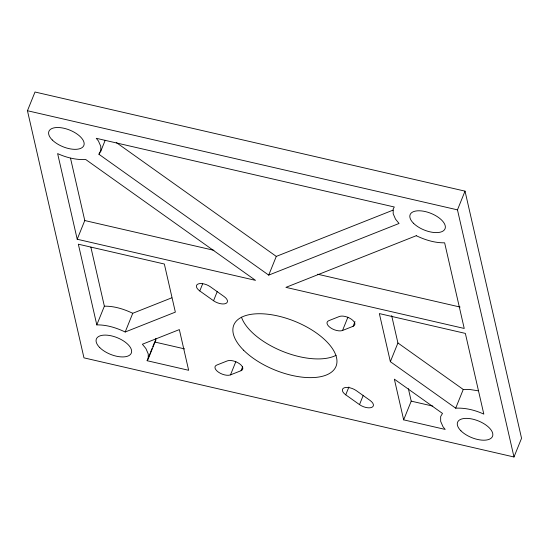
<?xml version="1.0" encoding="UTF-8"?>
<svg xmlns="http://www.w3.org/2000/svg" width="549" height="549" viewBox="0 0 549 549"><rect width="100%" height="100%" fill="white"/><g stroke="black" fill="none" stroke-linecap="round" stroke-linejoin="round"><path stroke-width="0.82" d="M98.95 154.296L100.776 151.208L100.776 146.357L98.429 140.969L96.253 138.293L394.319 207L393.187 208.915L393.187 213.76L395.527 219.154L399.048 223.47L268.722 275.118L98.95 154.296L99.891 151.956M147.118 360.714L148.251 358.799L148.251 353.947L145.91 348.56L142.39 344.237L179.345 329.599L188.65 370.287L147.118 360.714L149.959 353.693M148.251 358.799L155.813 340.085L155.813 338.465M27.45 110.726L35.012 92.012L465.03 191.141L521.55 438.274L513.988 456.988L83.97 357.859L27.45 110.726L457.468 209.855L513.988 456.988M100.776 151.208L105.182 140.29M77.21 239.247L57.624 153.603C66.381 157.597 76.071 160.02 85.747 159.533L255.518 280.354L77.21 239.247L84.772 220.54L70.505 158.174M96.802 324.898L78.342 244.195L164.343 264.021L175.351 312.12L125.193 332.001C116.361 327.794 106.664 324.727 96.802 324.898L104.365 306.184L90.853 247.112M125.193 332.001L132.748 313.287L171.762 297.826M150.584 352.135L152.162 348.238M152.794 346.68L154.365 342.782M199.774 290.949A9.189 4.385 22 0 1 198.175 283.957A9.189 4.385 22 0 1 210.342 286.763L224.102 296.556A9.189 4.385 22 0 1 225.701 303.542A9.189 4.385 22 0 1 213.54 300.742L199.774 290.949L202.608 283.929M213.54 300.742L217.315 291.382M268.722 275.118L276.284 256.404L393.098 210.116M230.491 374.878L241.059 370.692A9.189 4.385 22 0 0 239.46 363.706A9.189 4.385 22 0 0 227.3 360.899L216.731 365.085A9.189 4.385 22 0 0 218.33 372.078A9.189 4.385 22 0 0 230.491 374.878L235.85 361.626M241.059 370.692L242.631 366.794M342.542 330.477L353.103 326.291A9.189 4.385 22 0 0 351.511 319.298A9.189 4.385 22 0 0 339.344 316.498L328.782 320.685A9.189 4.385 22 0 0 330.381 327.678A9.189 4.385 22 0 0 342.542 330.477L347.894 317.226M353.103 326.291L354.997 321.611M345.74 394.827A9.189 4.385 22 0 1 344.141 387.834A9.189 4.385 22 0 1 356.301 390.641L370.06 400.434A9.189 4.385 22 0 1 371.659 407.42A9.189 4.385 22 0 1 359.499 404.62L345.74 394.827L348.889 387.024M359.499 404.62L363.28 395.259M390.353 361.681L379.352 313.582L465.36 333.408L483.82 414.111C475.057 410.11 465.367 407.694 455.697 408.181L390.353 361.681L397.915 342.967L391.657 315.6M457.468 209.855L465.03 191.141M403.659 419.848L394.354 379.16L442.494 413.418L440.669 416.506L440.662 421.358L443.009 426.745L445.191 429.421L403.659 419.848L411.222 401.134L408.374 388.678M455.697 408.181L463.253 389.467L469.354 389.419L478.104 390.799M155.058 341.361L155.813 340.085M104.365 306.184C114.219 306.013 123.916 309.08 132.748 313.287M84.772 220.54L213.918 250.31M317.645 274.219L460.124 307.063M154.681 342L184.581 348.889M411.222 401.134L432.818 406.109M116.292 142.541L276.284 256.404M397.915 342.967L463.253 389.467M336.118 355.285A55.12 26.297 22 0 1 282.79 351.429A55.12 26.297 22 0 1 241.491 317.219M416.252 235.713L285.926 287.36L464.228 328.46L444.635 242.816C434.781 242.987 425.084 239.92 416.252 235.713M413.479 223.237A18.831 8.983 22 0 0 444.017 230.278A18.831 8.983 22 0 0 425.269 211.564A18.831 8.983 22 0 0 413.479 223.237M460.954 430.835A18.831 8.983 22 0 0 491.492 437.869A18.831 8.983 22 0 0 472.751 419.155A18.831 8.983 22 0 0 460.954 430.835M99.74 347.565A18.831 8.983 22 0 0 130.278 354.606A18.831 8.983 22 0 0 111.536 335.885A18.831 8.983 22 0 0 99.74 347.565M52.265 139.974A18.831 8.983 22 0 0 82.803 147.015A18.831 8.983 22 0 0 64.055 128.294A18.831 8.983 22 0 0 52.265 139.974M243.619 350.214A55.12 26.297 22 0 0 333.003 370.815A55.12 26.297 22 0 0 278.137 316.032A55.12 26.297 22 0 0 243.619 350.214"/></g></svg>
